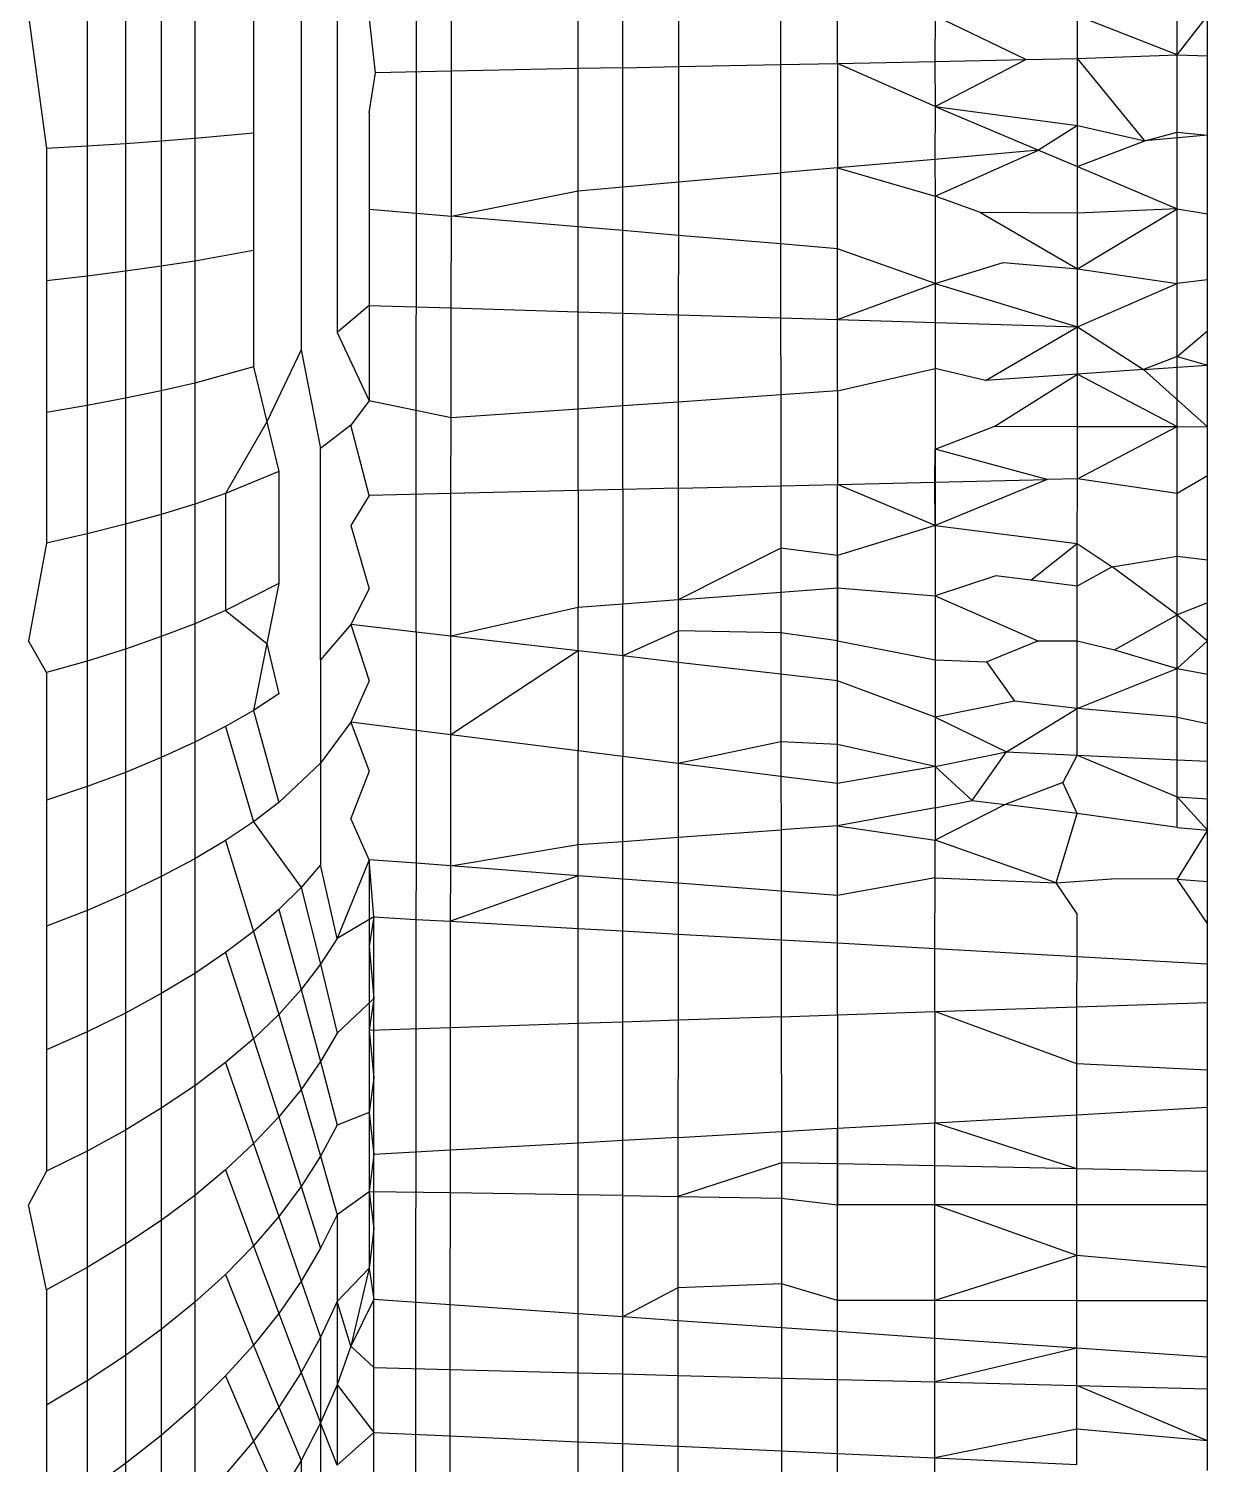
# Model space of a CAD drawing. Header units: inches. Extents: x 17 to 4615, y 5 to 3256.
# Drawn here: x 1649.232 to 1650.252, y 2416.099 to 2417.341 of the extents above; entities that cross this region are included whole.
import ezdxf

# ---------------------------------------------------------------- set-up
doc = ezdxf.new("R2010")
doc.units = ezdxf.units.IN
doc.header["$MEASUREMENT"] = 0

msp = doc.modelspace()

# ---------------------------------------------------------------- linework, layer by layer
for p, q in [((1649.5678, 2416.8191), (1649.5685, 2417.7918)), ((1649.4682, 2417.6414), (1649.4682, 2417.0632)), ((1649.4995, 2417.6263), (1649.4995, 2417.0784)), ((1649.5983, 2417.3044), (1649.5983, 2417.4011)), ((1649.7081, 2417.3066), (1649.7081, 2417.4004)), ((1649.7465, 2417.3074), (1649.7465, 2417.4001)), ((1649.7948, 2417.3998), (1649.7947, 2417.3084)), ((1649.883, 2417.3992), (1649.8831, 2417.3102)), ((1650.2265, 2417.3187), (1650.2265, 2417.386)), ((1649.2324, 2417.3523), (1649.2478, 2417.2376)), ((1649.283, 2417.3523), (1649.283, 2417.2396)), ((1649.3162, 2417.3523), (1649.3162, 2417.2417)), ((1649.3472, 2417.3523), (1649.3472, 2417.2438)), ((1649.3761, 2417.3523), (1649.3761, 2417.2461)), ((1649.4269, 2417.3523), (1649.4269, 2417.2507)), ((1649.5325, 2417.303), (1649.5271, 2417.3523)), ((1649.9324, 2417.3112), (1649.9324, 2417.3523)), ((1650.0168, 2417.3523), (1650.0166, 2417.3129)), ((1650.0955, 2417.3146), (1650.0168, 2417.3523)), ((1650.2265, 2417.3187), (1650.1402, 2417.3523)), ((1650.1402, 2417.3155), (1650.1402, 2417.3523)), ((1650.2265, 2417.3187), (1650.2525, 2417.3523)), ((1650.2525, 2417.3178), (1650.2525, 2417.3523)), ((1649.7465, 2417.3074), (1649.7081, 2417.3066)), ((1649.7465, 2417.3074), (1649.7947, 2417.3084)), ((1649.7465, 2417.2043), (1649.7465, 2417.3074)), ((1649.7947, 2417.3084), (1649.8831, 2417.3102)), ((1649.7947, 2417.3084), (1649.7947, 2417.2086)), ((1649.8831, 2417.3102), (1649.9324, 2417.3112)), ((1649.8831, 2417.3102), (1649.8831, 2417.2164)), ((1649.9324, 2417.3112), (1650.0166, 2417.3129)), ((1650.0168, 2417.2739), (1649.9324, 2417.3112)), ((1649.9324, 2417.3112), (1649.9324, 2417.2207)), ((1650.0166, 2417.3129), (1650.0955, 2417.3146)), ((1650.0166, 2417.3129), (1650.0168, 2417.2739)), ((1650.0168, 2417.2739), (1650.0955, 2417.3146)), ((1650.0955, 2417.3146), (1650.1402, 2417.3155)), ((1650.1402, 2417.3155), (1650.2265, 2417.3187)), ((1650.1983, 2417.2442), (1650.1402, 2417.3155)), ((1650.1402, 2417.2574), (1650.1402, 2417.3155)), ((1650.2265, 2417.2516), (1650.2265, 2417.3187)), ((1650.2265, 2417.3187), (1650.2525, 2417.3178)), ((1650.2525, 2417.249), (1650.2525, 2417.3178)), ((1649.5271, 2417.2685), (1649.5325, 2417.303)), ((1649.5983, 2417.3044), (1649.5325, 2417.303)), ((1649.5982, 2417.179), (1649.5983, 2417.3044)), ((1649.7081, 2417.3066), (1649.5983, 2417.3044)), ((1649.7081, 2417.2009), (1649.7081, 2417.3066)), ((1650.0168, 2417.2739), (1650.0166, 2417.2281)), ((1650.0168, 2417.2739), (1650.1402, 2417.2574)), ((1650.0168, 2417.2739), (1650.1065, 2417.2361)), ((1649.5271, 2417.2685), (1649.5271, 2417.1849)), ((1649.3761, 2417.2461), (1649.3472, 2417.2438)), ((1649.4269, 2417.2507), (1649.3761, 2417.2461)), ((1649.3761, 2417.2461), (1649.3761, 2417.1401)), ((1649.4269, 2417.2507), (1649.4269, 2417.1494)), ((1650.1402, 2417.2574), (1650.1065, 2417.2361)), ((1650.1401, 2417.2219), (1650.1402, 2417.2574)), ((1650.1402, 2417.2574), (1650.1983, 2417.2442)), ((1650.1983, 2417.2442), (1650.2265, 2417.2516)), ((1650.2525, 2417.249), (1650.1983, 2417.2442)), ((1650.2265, 2417.1854), (1650.2265, 2417.2516)), ((1650.2265, 2417.2516), (1650.2525, 2417.249)), ((1650.2525, 2417.1811), (1650.2525, 2417.249)), ((1649.283, 2417.2396), (1649.2478, 2417.2376)), ((1649.2478, 2417.2376), (1649.2478, 2417.1231)), ((1649.3162, 2417.2417), (1649.283, 2417.2396)), ((1649.283, 2417.2396), (1649.283, 2417.1271)), ((1649.3472, 2417.2438), (1649.3162, 2417.2417)), ((1649.3162, 2417.2417), (1649.3162, 2417.1313)), ((1649.3472, 2417.2438), (1649.3472, 2417.1356)), ((1650.1065, 2417.2361), (1650.0166, 2417.2281)), ((1650.0168, 2417.1964), (1650.1065, 2417.2361)), ((1650.1065, 2417.2361), (1650.1401, 2417.2219)), ((1650.1401, 2417.2219), (1650.1983, 2417.2442)), ((1649.9324, 2417.2207), (1649.8831, 2417.2164)), ((1650.0166, 2417.2281), (1649.9324, 2417.2207)), ((1649.9324, 2417.2207), (1650.0168, 2417.1964)), ((1649.9324, 2417.1508), (1649.9324, 2417.2207)), ((1650.0166, 2417.2281), (1650.0168, 2417.1964)), ((1650.1401, 2417.2219), (1650.2265, 2417.1854)), ((1650.1401, 2417.1817), (1650.1401, 2417.2219)), ((1649.7465, 2417.2043), (1649.7947, 2417.2086)), ((1649.7947, 2417.2086), (1649.8831, 2417.2164)), ((1649.7947, 2417.2086), (1649.7947, 2417.1624)), ((1649.8831, 2417.2164), (1649.8832, 2417.155)), ((1649.5982, 2417.179), (1649.7081, 2417.2009)), ((1649.7081, 2417.2009), (1649.7465, 2417.2043)), ((1649.7081, 2417.1697), (1649.7081, 2417.2009)), ((1649.7465, 2417.1665), (1649.7465, 2417.2043)), ((1650.0168, 2417.1964), (1650.0168, 2417.1206)), ((1650.0563, 2417.1821), (1650.0168, 2417.1964)), ((1649.5271, 2417.1849), (1649.5271, 2417.1017)), ((1649.5271, 2417.1849), (1649.5982, 2417.179)), ((1650.1401, 2417.1333), (1650.2265, 2417.1854)), ((1650.2265, 2417.1854), (1650.1401, 2417.1817)), ((1650.2265, 2417.1206), (1650.2265, 2417.1854)), ((1650.2265, 2417.1854), (1650.2525, 2417.1811)), ((1649.5981, 2417.0996), (1649.5982, 2417.179)), ((1649.7081, 2417.1697), (1649.5982, 2417.179)), ((1650.1401, 2417.1817), (1650.0563, 2417.1821)), ((1650.0563, 2417.1821), (1650.1401, 2417.1333)), ((1650.1401, 2417.1333), (1650.1401, 2417.1817)), ((1650.2525, 2417.1239), (1650.2525, 2417.1811)), ((1649.7465, 2417.1665), (1649.7081, 2417.1697)), ((1649.7081, 2417.0963), (1649.7081, 2417.1697)), ((1649.7947, 2417.1624), (1649.7465, 2417.1665)), ((1649.7465, 2417.0951), (1649.7465, 2417.1665)), ((1649.7947, 2417.1624), (1649.7946, 2417.0936)), ((1649.8832, 2417.155), (1649.7947, 2417.1624)), ((1649.4269, 2417.1494), (1649.3761, 2417.1401)), ((1649.4269, 2417.1494), (1649.4269, 2417.0486)), ((1649.9324, 2417.1508), (1649.8832, 2417.155)), ((1649.8832, 2417.155), (1649.8832, 2417.091)), ((1650.0168, 2417.1206), (1649.9324, 2417.1508)), ((1649.9324, 2417.0895), (1649.9324, 2417.1508)), ((1649.3472, 2417.1356), (1649.3162, 2417.1313)), ((1649.3761, 2417.1401), (1649.3472, 2417.1356)), ((1649.3472, 2417.1356), (1649.3472, 2417.028)), ((1649.3761, 2417.1401), (1649.3761, 2417.0346)), ((1650.0168, 2417.1206), (1650.0757, 2417.1388)), ((1650.0757, 2417.1388), (1650.1401, 2417.1333)), ((1650.1401, 2417.1333), (1650.2265, 2417.1206)), ((1650.1401, 2417.0832), (1650.1401, 2417.1333)), ((1649.283, 2417.1271), (1649.2478, 2417.1231)), ((1649.2478, 2417.1231), (1649.2478, 2417.0092)), ((1649.3162, 2417.1313), (1649.283, 2417.1271)), ((1649.283, 2417.1271), (1649.283, 2417.0152)), ((1649.3162, 2417.1313), (1649.3162, 2417.0215)), ((1650.2525, 2417.1239), (1650.2265, 2417.1206)), ((1650.2525, 2417.0798), (1650.2525, 2417.1239)), ((1649.9324, 2417.0895), (1650.0168, 2417.1206)), ((1650.0168, 2417.1206), (1650.0168, 2417.0473)), ((1650.0168, 2417.1206), (1650.1401, 2417.0832)), ((1650.1401, 2417.0832), (1650.2265, 2417.1206)), ((1650.2265, 2417.0575), (1650.2265, 2417.1206)), ((1649.5271, 2417.1017), (1649.4995, 2417.0784)), ((1649.5271, 2417.1017), (1649.5271, 2417.0192)), ((1649.5271, 2417.1017), (1649.5981, 2417.0996)), ((1649.598, 2417.0044), (1649.5981, 2417.0996)), ((1649.5981, 2417.0996), (1649.7081, 2417.0963)), ((1649.7081, 2417.0963), (1649.7465, 2417.0951)), ((1649.7081, 2417.0121), (1649.7081, 2417.0963)), ((1649.7465, 2417.0951), (1649.7946, 2417.0936)), ((1649.7465, 2417.0148), (1649.7465, 2417.0951)), ((1649.7946, 2417.0936), (1649.8832, 2417.091)), ((1649.7946, 2417.0936), (1649.7946, 2417.0181)), ((1649.8832, 2417.091), (1649.9324, 2417.0895)), ((1649.8832, 2417.091), (1649.8833, 2417.0243)), ((1649.9324, 2417.0278), (1649.9324, 2417.0895)), ((1649.9324, 2417.0895), (1650.1401, 2417.0832)), ((1649.4995, 2417.0784), (1649.5271, 2417.0192)), ((1650.0606, 2417.0367), (1650.1401, 2417.0832)), ((1650.14, 2417.0423), (1650.1401, 2417.0832)), ((1650.1401, 2417.0832), (1650.1971, 2417.0463)), ((1650.2265, 2417.0575), (1650.2525, 2417.0798)), ((1650.2525, 2417.0502), (1650.2525, 2417.0798)), ((1649.4682, 2417.0632), (1649.4384, 2417.001)), ((1649.4682, 2417.0632), (1649.4851, 2416.9779)), ((1649.4269, 2417.0486), (1649.3761, 2417.0346)), ((1649.4269, 2417.0486), (1649.4384, 2417.001)), ((1649.9324, 2417.0278), (1650.0168, 2417.0473)), ((1650.0168, 2417.0473), (1650.0168, 2416.9773)), ((1650.0606, 2417.0367), (1650.0168, 2417.0473)), ((1650.2265, 2417.0575), (1650.1971, 2417.0463)), ((1650.1971, 2417.0463), (1650.2525, 2417.0502)), ((1650.2265, 2416.9969), (1650.2265, 2417.0575)), ((1650.2265, 2417.0575), (1650.2525, 2417.0502)), ((1650.2525, 2416.9968), (1650.2525, 2417.0502)), ((1649.3761, 2417.0346), (1649.3472, 2417.028)), ((1649.3761, 2417.0346), (1649.3761, 2416.9299)), ((1650.14, 2417.0423), (1650.0606, 2417.0367)), ((1650.0687, 2416.9972), (1650.14, 2417.0423)), ((1650.1971, 2417.0463), (1650.14, 2417.0423)), ((1650.14, 2417.0423), (1650.2265, 2416.9969)), ((1650.14, 2416.997), (1650.14, 2417.0423)), ((1650.2525, 2416.9968), (1650.1971, 2417.0463)), ((1649.3472, 2417.028), (1649.3162, 2417.0215)), ((1649.3472, 2417.028), (1649.3472, 2416.921)), ((1649.8833, 2417.0243), (1649.7946, 2417.0181)), ((1649.9324, 2417.0278), (1649.8833, 2417.0243)), ((1649.8833, 2417.0243), (1649.8833, 2416.9457)), ((1649.9324, 2417.0278), (1649.9324, 2416.9468)), ((1649.283, 2417.0152), (1649.2478, 2417.0092)), ((1649.2478, 2417.0092), (1649.2478, 2416.8962)), ((1649.3162, 2417.0215), (1649.283, 2417.0152)), ((1649.283, 2417.0152), (1649.283, 2416.9041)), ((1649.3162, 2417.0215), (1649.3162, 2416.9124)), ((1649.5271, 2417.0192), (1649.5113, 2416.9983)), ((1649.598, 2417.0044), (1649.5271, 2417.0192)), ((1649.7081, 2417.0121), (1649.598, 2417.0044)), ((1649.7465, 2417.0148), (1649.7081, 2417.0121)), ((1649.7081, 2416.9416), (1649.7081, 2417.0121)), ((1649.7946, 2417.0181), (1649.7465, 2417.0148)), ((1649.7465, 2416.9425), (1649.7465, 2417.0148)), ((1649.7946, 2417.0181), (1649.7946, 2416.9436)), ((1649.4384, 2417.001), (1649.4027, 2416.9391)), ((1649.4384, 2417.001), (1649.4488, 2416.9581)), ((1649.5113, 2416.9983), (1649.4851, 2416.9779)), ((1649.5271, 2416.9374), (1649.5113, 2416.9983)), ((1649.5979, 2416.939), (1649.598, 2417.0044)), ((1650.0168, 2416.9773), (1650.0687, 2416.9972)), ((1650.0687, 2416.9972), (1650.14, 2416.997)), ((1650.14, 2416.997), (1650.2265, 2416.9969)), ((1650.14, 2416.9517), (1650.14, 2416.997)), ((1650.14, 2416.9517), (1650.2265, 2416.9969)), ((1650.2265, 2416.9391), (1650.2265, 2416.9969)), ((1650.2265, 2416.9969), (1650.2525, 2416.9968)), ((1650.2525, 2416.9543), (1650.2525, 2416.9968)), ((1649.4851, 2416.7952), (1649.4851, 2416.9779)), ((1650.0166, 2416.9488), (1650.0168, 2416.9773)), ((1650.0168, 2416.9773), (1650.0168, 2416.9115)), ((1650.114, 2416.9511), (1650.0168, 2416.9773)), ((1649.4488, 2416.9581), (1649.4027, 2416.9391)), ((1649.4488, 2416.9581), (1649.4488, 2416.8613)), ((1649.9324, 2416.9468), (1650.0166, 2416.9488)), ((1650.0166, 2416.9488), (1650.114, 2416.9511)), ((1650.0168, 2416.9115), (1650.0166, 2416.9488)), ((1650.114, 2416.9511), (1650.0168, 2416.9115)), ((1650.14, 2416.9517), (1650.114, 2416.9511)), ((1650.1399, 2416.8958), (1650.14, 2416.9517)), ((1650.2265, 2416.9391), (1650.14, 2416.9517)), ((1650.2525, 2416.9543), (1650.2265, 2416.9391)), ((1650.2525, 2416.8817), (1650.2525, 2416.9543)), ((1649.4027, 2416.9391), (1649.3761, 2416.9299)), ((1649.4027, 2416.9391), (1649.4027, 2416.8377)), ((1649.5271, 2416.9374), (1649.5113, 2416.9114)), ((1649.5979, 2416.939), (1649.5271, 2416.9374)), ((1649.5978, 2416.8156), (1649.5979, 2416.939)), ((1649.7081, 2416.9416), (1649.5979, 2416.939)), ((1649.7465, 2416.9425), (1649.7081, 2416.9416)), ((1649.7081, 2416.9416), (1649.7081, 2416.8405)), ((1649.7946, 2416.9436), (1649.7465, 2416.9425)), ((1649.7465, 2416.9425), (1649.7465, 2416.8434)), ((1649.7946, 2416.9436), (1649.7945, 2416.8471)), ((1649.7946, 2416.9436), (1649.8833, 2416.9457)), ((1649.8833, 2416.9457), (1649.9324, 2416.9468)), ((1649.8833, 2416.9457), (1649.8834, 2416.8917)), ((1650.0168, 2416.9115), (1649.9324, 2416.9468)), ((1649.9324, 2416.8854), (1649.9324, 2416.9468)), ((1650.2265, 2416.8847), (1650.2265, 2416.9391)), ((1649.3761, 2416.9299), (1649.3472, 2416.921)), ((1649.3761, 2416.9299), (1649.3761, 2416.8263)), ((1649.3162, 2416.9124), (1649.283, 2416.9041)), ((1649.3472, 2416.921), (1649.3162, 2416.9124)), ((1649.3162, 2416.9124), (1649.3162, 2416.8045)), ((1649.3472, 2416.921), (1649.3472, 2416.8152)), ((1649.5113, 2416.9114), (1649.5271, 2416.8566)), ((1650.0168, 2416.9115), (1649.9324, 2416.8854)), ((1650.0168, 2416.9115), (1650.0168, 2416.8505)), ((1650.0168, 2416.9115), (1650.1399, 2416.8958)), ((1649.283, 2416.9041), (1649.2478, 2416.8962)), ((1649.283, 2416.9041), (1649.283, 2416.7941)), ((1649.2478, 2416.8962), (1649.2324, 2416.8115)), ((1649.8834, 2416.8917), (1649.7945, 2416.8471)), ((1649.9324, 2416.8854), (1649.8834, 2416.8917)), ((1649.8834, 2416.8917), (1649.8834, 2416.8538)), ((1649.9324, 2416.8115), (1649.9324, 2416.8854)), ((1649.9324, 2416.8854), (1649.9324, 2416.8575)), ((1650.0998, 2416.864), (1650.1399, 2416.8958)), ((1650.1399, 2416.8958), (1650.1702, 2416.8755)), ((1650.1399, 2416.8589), (1650.1399, 2416.8958)), ((1650.1702, 2416.8755), (1650.1399, 2416.8589)), ((1650.1702, 2416.8755), (1650.2265, 2416.8847)), ((1650.2265, 2416.834), (1650.1702, 2416.8755)), ((1650.2265, 2416.834), (1650.2265, 2416.8847)), ((1650.2265, 2416.8847), (1650.2525, 2416.8817)), ((1650.2525, 2416.8444), (1650.2525, 2416.8817)), ((1649.4488, 2416.8613), (1649.4027, 2416.8377)), ((1649.4488, 2416.8613), (1649.4384, 2416.8093)), ((1650.0695, 2416.8679), (1650.0168, 2416.8505)), ((1650.0998, 2416.864), (1650.0695, 2416.8679)), ((1650.1399, 2416.8589), (1650.0998, 2416.864)), ((1649.5271, 2416.8566), (1649.5113, 2416.8256)), ((1649.7945, 2416.8471), (1649.8834, 2416.8538)), ((1649.8834, 2416.8538), (1649.9324, 2416.8575)), ((1649.8834, 2416.8538), (1649.8834, 2416.8185)), ((1649.9324, 2416.8575), (1650.0168, 2416.8505)), ((1649.9324, 2416.8575), (1649.9324, 2416.8115)), ((1650.0168, 2416.8505), (1650.0168, 2416.795)), ((1650.0168, 2416.8505), (1650.1058, 2416.8115)), ((1650.1399, 2416.8115), (1650.1399, 2416.8589)), ((1649.4027, 2416.8377), (1649.3761, 2416.8263)), ((1649.4027, 2416.8377), (1649.4384, 2416.8093)), ((1649.7081, 2416.8405), (1649.5978, 2416.8156)), ((1649.7465, 2416.8434), (1649.7081, 2416.8405)), ((1649.7081, 2416.8029), (1649.7081, 2416.8405)), ((1649.7945, 2416.8471), (1649.7465, 2416.8434)), ((1649.7465, 2416.7985), (1649.7465, 2416.8434)), ((1649.7945, 2416.8471), (1649.7945, 2416.8202)), ((1650.2525, 2416.8444), (1650.2265, 2416.834)), ((1650.2525, 2416.8115), (1650.2525, 2416.8444)), ((1649.3761, 2416.8263), (1649.3472, 2416.8152)), ((1649.3761, 2416.8263), (1649.3761, 2416.7238)), ((1649.5113, 2416.8256), (1649.4851, 2416.7952)), ((1649.5113, 2416.8256), (1649.5271, 2416.777)), ((1649.5678, 2416.8191), (1649.5113, 2416.8256)), ((1650.172, 2416.8039), (1650.2265, 2416.834)), ((1650.2265, 2416.7875), (1650.2265, 2416.834)), ((1650.2265, 2416.834), (1650.2525, 2416.8115)), ((1649.2478, 2416.7842), (1649.2324, 2416.8115)), ((1649.3472, 2416.8152), (1649.3162, 2416.8045)), ((1649.3472, 2416.8152), (1649.3472, 2416.7106)), ((1649.5678, 2416.8191), (1649.5677, 2416.734)), ((1649.5978, 2416.8156), (1649.5678, 2416.8191)), ((1649.7081, 2416.8029), (1649.5978, 2416.8156)), ((1649.5978, 2416.7302), (1649.5978, 2416.8156)), ((1649.7945, 2416.8202), (1649.7465, 2416.7985)), ((1649.8834, 2416.8185), (1649.7945, 2416.8202)), ((1649.7945, 2416.8202), (1649.7945, 2416.7929)), ((1649.9324, 2416.8115), (1649.8834, 2416.8185)), ((1649.8834, 2416.8185), (1649.8835, 2416.7826)), ((1649.9324, 2416.777), (1649.9324, 2416.8115)), ((1649.9324, 2416.8115), (1650.0168, 2416.795)), ((1650.0615, 2416.7934), (1650.1058, 2416.8115)), ((1650.1058, 2416.8115), (1650.1399, 2416.8115)), ((1650.1398, 2416.753), (1650.1399, 2416.8115)), ((1650.1399, 2416.8115), (1650.172, 2416.8039)), ((1650.2525, 2416.8115), (1650.2265, 2416.7875)), ((1650.2525, 2416.74), (1650.2525, 2416.8115)), ((1649.3162, 2416.8045), (1649.283, 2416.7941)), ((1649.3162, 2416.8045), (1649.3162, 2416.6978)), ((1649.4384, 2416.8093), (1649.4269, 2416.7514)), ((1649.4384, 2416.8093), (1649.4488, 2416.7658)), ((1649.7081, 2416.8029), (1649.5978, 2416.7302)), ((1649.7465, 2416.7985), (1649.7081, 2416.8029)), ((1649.7081, 2416.8029), (1649.7081, 2416.7163)), ((1649.7945, 2416.7929), (1649.7465, 2416.7985)), ((1649.7465, 2416.7985), (1649.7465, 2416.7115)), ((1650.172, 2416.8039), (1650.2265, 2416.7875)), ((1649.283, 2416.7941), (1649.2478, 2416.7842)), ((1649.283, 2416.7941), (1649.283, 2416.6855)), ((1649.4851, 2416.7952), (1649.4851, 2416.7058)), ((1649.8835, 2416.7826), (1649.7945, 2416.7929)), ((1649.7945, 2416.7929), (1649.7945, 2416.7055)), ((1650.0168, 2416.795), (1650.0168, 2416.7456)), ((1650.0168, 2416.795), (1650.0615, 2416.7934)), ((1650.0615, 2416.7934), (1650.0856, 2416.7593)), ((1650.1398, 2416.753), (1650.2265, 2416.7875)), ((1650.2265, 2416.7456), (1650.2265, 2416.7875)), ((1650.2265, 2416.7875), (1650.2525, 2416.7826)), ((1649.2478, 2416.7842), (1649.2478, 2416.6736)), ((1649.5271, 2416.777), (1649.5113, 2416.7411)), ((1649.9324, 2416.777), (1649.8835, 2416.7826)), ((1649.8835, 2416.7826), (1649.8835, 2416.7242)), ((1649.9324, 2416.722), (1649.9324, 2416.777)), ((1650.0168, 2416.7456), (1649.9324, 2416.777)), ((1649.4488, 2416.7658), (1649.4269, 2416.7514)), ((1649.4269, 2416.7514), (1649.4027, 2416.7375)), ((1649.4269, 2416.7514), (1649.4488, 2416.6716)), ((1650.0856, 2416.7593), (1650.0168, 2416.7456)), ((1650.0786, 2416.7154), (1650.1398, 2416.753)), ((1650.1398, 2416.753), (1650.0856, 2416.7593)), ((1650.2265, 2416.7456), (1650.1398, 2416.753)), ((1650.1398, 2416.7126), (1650.1398, 2416.753)), ((1649.4027, 2416.7375), (1649.3761, 2416.7238)), ((1649.4027, 2416.7375), (1649.4269, 2416.655)), ((1649.5113, 2416.7411), (1649.4851, 2416.7058)), ((1649.5113, 2416.7411), (1649.5271, 2416.6988)), ((1649.5677, 2416.734), (1649.5113, 2416.7411)), ((1650.0168, 2416.7456), (1650.0168, 2416.7028)), ((1650.0168, 2416.7456), (1650.0786, 2416.7154)), ((1650.2265, 2416.7085), (1650.2265, 2416.7456)), ((1650.2265, 2416.7456), (1650.2525, 2416.74)), ((1650.2525, 2416.7075), (1650.2525, 2416.74)), ((1649.3761, 2416.7238), (1649.3472, 2416.7106)), ((1649.3761, 2416.7238), (1649.3761, 2416.6229)), ((1649.5978, 2416.7302), (1649.5677, 2416.734)), ((1649.5677, 2416.734), (1649.5677, 2416.6191)), ((1649.5977, 2416.6168), (1649.5978, 2416.7302)), ((1649.7081, 2416.7163), (1649.5978, 2416.7302)), ((1649.8835, 2416.7242), (1649.7945, 2416.7055)), ((1649.9324, 2416.722), (1649.8835, 2416.7242)), ((1649.8835, 2416.7242), (1649.8835, 2416.6943)), ((1649.7465, 2416.7115), (1649.7081, 2416.7163)), ((1649.7081, 2416.6353), (1649.7081, 2416.7163)), ((1649.7945, 2416.7055), (1649.7465, 2416.7115)), ((1649.7465, 2416.6381), (1649.7465, 2416.7115)), ((1649.9324, 2416.6881), (1649.9324, 2416.722)), ((1650.0168, 2416.7028), (1649.9324, 2416.722)), ((1650.0168, 2416.7028), (1650.0786, 2416.7154)), ((1650.0489, 2416.6735), (1650.0786, 2416.7154)), ((1650.0786, 2416.7154), (1650.1398, 2416.7126)), ((1650.1398, 2416.7126), (1650.1275, 2416.689)), ((1650.1398, 2416.7126), (1650.2265, 2416.7085)), ((1650.1398, 2416.7126), (1650.2265, 2416.6766)), ((1649.3472, 2416.7106), (1649.3162, 2416.6978)), ((1649.3472, 2416.7106), (1649.3472, 2416.6076)), ((1649.4851, 2416.7058), (1649.4488, 2416.6716)), ((1649.4851, 2416.7058), (1649.4851, 2416.6179)), ((1649.5271, 2416.6988), (1649.5113, 2416.658)), ((1649.8835, 2416.6943), (1649.7945, 2416.7055)), ((1649.7945, 2416.7055), (1649.7945, 2416.6416)), ((1650.0168, 2416.7028), (1649.9324, 2416.6881)), ((1650.0168, 2416.7028), (1650.0168, 2416.6672)), ((1650.0489, 2416.6735), (1650.0168, 2416.7028)), ((1650.2265, 2416.6766), (1650.2265, 2416.7085)), ((1650.2265, 2416.7085), (1650.2525, 2416.7075)), ((1650.2525, 2416.6748), (1650.2525, 2416.7075)), ((1649.3162, 2416.6978), (1649.283, 2416.6855)), ((1649.3162, 2416.6978), (1649.3162, 2416.5927)), ((1649.9324, 2416.6881), (1649.8835, 2416.6943)), ((1649.8835, 2416.6943), (1649.8836, 2416.6481)), ((1649.9324, 2416.6516), (1649.9324, 2416.6881)), ((1650.1275, 2416.689), (1650.0775, 2416.6699)), ((1650.1398, 2416.6621), (1650.1275, 2416.689)), ((1649.283, 2416.6855), (1649.2478, 2416.6736)), ((1649.283, 2416.6855), (1649.283, 2416.5784)), ((1650.2265, 2416.6501), (1650.2265, 2416.6766)), ((1650.2265, 2416.6766), (1650.2525, 2416.6748)), ((1650.2525, 2416.6479), (1650.2265, 2416.6766)), ((1650.2525, 2416.6479), (1650.2525, 2416.6748)), ((1649.2478, 2416.6736), (1649.2478, 2416.5646)), ((1649.4488, 2416.6716), (1649.4269, 2416.655)), ((1650.0168, 2416.6672), (1649.9324, 2416.6516)), ((1650.0168, 2416.6672), (1650.0489, 2416.6735)), ((1650.0775, 2416.6699), (1650.0168, 2416.639)), ((1650.0168, 2416.6672), (1650.0168, 2416.639)), ((1650.0489, 2416.6735), (1650.0775, 2416.6699)), ((1650.1398, 2416.6621), (1650.0775, 2416.6699)), ((1650.1217, 2416.6023), (1650.1398, 2416.6621)), ((1650.2265, 2416.6501), (1650.1398, 2416.6621)), ((1649.4269, 2416.655), (1649.4027, 2416.6387)), ((1649.4269, 2416.655), (1649.4682, 2416.5983)), ((1649.5271, 2416.6222), (1649.5113, 2416.658)), ((1649.9324, 2416.6516), (1649.8836, 2416.6481)), ((1649.9324, 2416.5913), (1649.9324, 2416.6516)), ((1649.9324, 2416.6516), (1650.0168, 2416.639)), ((1650.2265, 2416.6501), (1650.2525, 2416.6479)), ((1649.4027, 2416.6387), (1649.3761, 2416.6229)), ((1649.4027, 2416.6387), (1649.4269, 2416.5602)), ((1649.7081, 2416.6353), (1649.7465, 2416.6381)), ((1649.7465, 2416.6381), (1649.7945, 2416.6416)), ((1649.7465, 2416.6055), (1649.7465, 2416.6381)), ((1649.7945, 2416.6416), (1649.7944, 2416.6018)), ((1649.7945, 2416.6416), (1649.8836, 2416.6481)), ((1649.8836, 2416.6481), (1649.8836, 2416.595)), ((1650.1217, 2416.6023), (1650.0168, 2416.639)), ((1650.0168, 2416.6064), (1650.0168, 2416.639)), ((1650.2525, 2416.6479), (1650.2265, 2416.6053)), ((1650.2525, 2416.6035), (1650.2525, 2416.6479)), ((1649.5977, 2416.6168), (1649.7081, 2416.6353)), ((1649.7081, 2416.6084), (1649.7081, 2416.6353)), ((1649.3761, 2416.6229), (1649.3472, 2416.6076)), ((1649.3761, 2416.6229), (1649.3761, 2416.5238)), ((1649.4851, 2416.6179), (1649.4682, 2416.5983)), ((1649.4995, 2416.554), (1649.4851, 2416.6179)), ((1649.5271, 2416.6222), (1649.4995, 2416.554)), ((1649.5271, 2416.6222), (1649.5271, 2416.5473)), ((1649.5311, 2416.5727), (1649.5271, 2416.6222)), ((1649.5677, 2416.6191), (1649.5271, 2416.6222)), ((1649.5677, 2416.6191), (1649.5676, 2416.5706)), ((1649.5977, 2416.6168), (1649.5677, 2416.6191)), ((1649.5976, 2416.5689), (1649.5977, 2416.6168)), ((1649.7081, 2416.6084), (1649.5977, 2416.6168)), ((1649.3472, 2416.6076), (1649.3162, 2416.5927)), ((1649.3472, 2416.6076), (1649.3472, 2416.5064)), ((1649.7081, 2416.6084), (1649.5976, 2416.5689)), ((1649.7465, 2416.6055), (1649.7081, 2416.6084)), ((1649.7081, 2416.5627), (1649.7081, 2416.6084)), ((1649.7944, 2416.6018), (1649.7465, 2416.6055)), ((1649.7465, 2416.5606), (1649.7465, 2416.6055)), ((1649.8836, 2416.595), (1649.7944, 2416.6018)), ((1649.7944, 2416.6018), (1649.7944, 2416.5579)), ((1650.0168, 2416.6064), (1649.9324, 2416.5913)), ((1650.0166, 2416.5454), (1650.0168, 2416.6064)), ((1650.0168, 2416.6064), (1650.1217, 2416.6023)), ((1650.1217, 2416.6023), (1650.1699, 2416.6056)), ((1650.1397, 2416.5755), (1650.1217, 2416.6023)), ((1650.2265, 2416.6053), (1650.1699, 2416.6056)), ((1650.2265, 2416.6053), (1650.2525, 2416.6035)), ((1650.2525, 2416.5669), (1650.2265, 2416.6053)), ((1650.2525, 2416.5322), (1650.2525, 2416.6035)), ((1649.3162, 2416.5927), (1649.283, 2416.5784)), ((1649.3162, 2416.5927), (1649.3162, 2416.4895)), ((1649.4682, 2416.5983), (1649.4488, 2416.5791)), ((1649.4682, 2416.5983), (1649.4851, 2416.5318)), ((1649.9324, 2416.5913), (1649.8836, 2416.595)), ((1649.8836, 2416.595), (1649.8836, 2416.5529)), ((1649.9324, 2416.5502), (1649.9324, 2416.5913)), ((1649.283, 2416.5784), (1649.2478, 2416.5646)), ((1649.283, 2416.5784), (1649.283, 2416.4732)), ((1649.4488, 2416.5791), (1649.4269, 2416.5602)), ((1649.4488, 2416.5791), (1649.4682, 2416.5099)), ((1650.1397, 2416.5385), (1650.1397, 2416.5755)), ((1649.2478, 2416.5646), (1649.2478, 2416.4576)), ((1649.5311, 2416.5727), (1649.4995, 2416.554)), ((1649.5311, 2416.5727), (1649.5271, 2416.5473)), ((1649.5311, 2416.502), (1649.5311, 2416.5727)), ((1649.5311, 2416.5727), (1649.5676, 2416.5706)), ((1649.5676, 2416.5706), (1649.5672, 2415.9338)), ((1649.5676, 2416.5706), (1649.5976, 2416.5689)), ((1649.5975, 2416.4767), (1649.5976, 2416.5689)), ((1649.5976, 2416.5689), (1649.7081, 2416.5627)), ((1649.7081, 2416.5627), (1649.7465, 2416.5606)), ((1649.7081, 2416.4804), (1649.7081, 2416.5627)), ((1649.4269, 2416.5602), (1649.4027, 2416.5418)), ((1649.4269, 2416.5602), (1649.4488, 2416.4884)), ((1649.4995, 2416.554), (1649.4851, 2416.5318)), ((1649.7465, 2416.5606), (1649.7944, 2416.5579)), ((1649.7465, 2416.4817), (1649.7465, 2416.5606)), ((1649.7944, 2416.5579), (1649.8836, 2416.5529)), ((1649.7944, 2416.5579), (1649.7944, 2416.4833)), ((1649.8836, 2416.5529), (1649.9324, 2416.5502)), ((1649.8836, 2416.5529), (1649.8837, 2416.4863)), ((1649.9324, 2416.488), (1649.9324, 2416.5502)), ((1649.9324, 2416.5502), (1650.0166, 2416.5454)), ((1649.4027, 2416.5418), (1649.3761, 2416.5238)), ((1649.4027, 2416.5418), (1649.4269, 2416.4673)), ((1649.5271, 2416.5473), (1649.5271, 2416.4744)), ((1649.5271, 2416.5473), (1649.5311, 2416.502)), ((1650.0166, 2416.5454), (1650.1397, 2416.5385)), ((1650.0166, 2416.4908), (1650.0166, 2416.5454)), ((1650.1396, 2416.4949), (1650.1397, 2416.5385)), ((1650.1397, 2416.5385), (1650.2525, 2416.5322)), ((1649.4851, 2416.5318), (1649.4682, 2416.5099)), ((1649.4851, 2416.5318), (1649.4995, 2416.4722)), ((1650.2525, 2416.4987), (1650.2525, 2416.5322)), ((1649.3761, 2416.5238), (1649.3472, 2416.5064)), ((1649.3761, 2416.5238), (1649.3761, 2416.4266)), ((1649.3472, 2416.5064), (1649.3162, 2416.4895)), ((1649.3472, 2416.5064), (1649.3472, 2416.4072)), ((1649.4682, 2416.5099), (1649.4488, 2416.4884)), ((1649.4682, 2416.5099), (1649.4851, 2416.4477)), ((1649.5311, 2416.502), (1649.4995, 2416.4722)), ((1649.5311, 2416.502), (1649.5271, 2416.4744)), ((1649.5311, 2416.4334), (1649.5311, 2416.502)), ((1649.3162, 2416.4895), (1649.283, 2416.4732)), ((1649.3162, 2416.4895), (1649.3162, 2416.3883)), ((1649.4488, 2416.4884), (1649.4269, 2416.4673)), ((1649.4488, 2416.4884), (1649.4682, 2416.4235)), ((1649.8837, 2416.4863), (1649.9324, 2416.488)), ((1649.9324, 2416.488), (1650.0166, 2416.4908)), ((1649.9324, 2416.488), (1649.9324, 2416.3899)), ((1650.0166, 2416.4908), (1650.1396, 2416.4949)), ((1650.1396, 2416.4455), (1650.0166, 2416.4908)), ((1650.0166, 2416.4908), (1650.0166, 2416.3946)), ((1650.1396, 2416.4949), (1650.2525, 2416.4987)), ((1650.1396, 2416.4455), (1650.1396, 2416.4949)), ((1650.2525, 2416.4402), (1650.2525, 2416.4987)), ((1649.5975, 2416.4767), (1649.5271, 2416.4744)), ((1649.7081, 2416.4804), (1649.5975, 2416.4767)), ((1649.5975, 2416.3708), (1649.5975, 2416.4767)), ((1649.7465, 2416.4817), (1649.7081, 2416.4804)), ((1649.7081, 2416.3771), (1649.7081, 2416.4804)), ((1649.7944, 2416.4833), (1649.7465, 2416.4817)), ((1649.7465, 2416.3793), (1649.7465, 2416.4817)), ((1649.7944, 2416.4833), (1649.7943, 2416.382)), ((1649.8837, 2416.4863), (1649.7944, 2416.4833)), ((1649.8837, 2416.4863), (1649.8838, 2416.3871)), ((1649.283, 2416.4732), (1649.2478, 2416.4576)), ((1649.283, 2416.4732), (1649.283, 2416.3701)), ((1649.4269, 2416.4673), (1649.4027, 2416.4467)), ((1649.4269, 2416.4673), (1649.4488, 2416.3998)), ((1649.4995, 2416.4722), (1649.4851, 2416.4477)), ((1649.5271, 2416.4744), (1649.5271, 2416.4035)), ((1649.5271, 2416.4744), (1649.5311, 2416.4334)), ((1649.2478, 2416.4576), (1649.2478, 2416.3527)), ((1649.4027, 2416.4467), (1649.3761, 2416.4266)), ((1649.4027, 2416.4467), (1649.4269, 2416.3766)), ((1649.4851, 2416.4477), (1649.4682, 2416.4235)), ((1649.4851, 2416.4477), (1649.4995, 2416.3925)), ((1650.2525, 2416.4402), (1650.1396, 2416.4455)), ((1650.1396, 2416.4016), (1650.1396, 2416.4455)), ((1650.2525, 2416.408), (1650.2525, 2416.4402)), ((1649.3761, 2416.4266), (1649.3472, 2416.4072)), ((1649.3761, 2416.4266), (1649.3761, 2416.3317)), ((1649.5311, 2416.4334), (1649.5271, 2416.4035)), ((1649.5311, 2416.3671), (1649.5311, 2416.4334)), ((1649.4682, 2416.4235), (1649.4488, 2416.3998)), ((1649.4682, 2416.4235), (1649.4851, 2416.3657)), ((1649.3472, 2416.4072), (1649.3162, 2416.3883)), ((1649.3472, 2416.4072), (1649.3472, 2416.3102)), ((1649.5271, 2416.4035), (1649.4995, 2416.3925)), ((1649.5271, 2416.4035), (1649.5271, 2416.335)), ((1649.5271, 2416.4035), (1649.5311, 2416.3671)), ((1650.0166, 2416.3946), (1650.1396, 2416.4016)), ((1650.1396, 2416.4016), (1650.2525, 2416.408)), ((1650.1396, 2416.3548), (1650.1396, 2416.4016)), ((1650.2525, 2416.3525), (1650.2525, 2416.408)), ((1649.3162, 2416.3883), (1649.283, 2416.3701)), ((1649.3162, 2416.3883), (1649.3162, 2416.2895)), ((1649.4488, 2416.3998), (1649.4269, 2416.3766)), ((1649.4488, 2416.3998), (1649.4682, 2416.3394)), ((1649.4995, 2416.3925), (1649.4851, 2416.3657)), ((1649.8838, 2416.3871), (1649.9324, 2416.3899)), ((1649.9324, 2416.3899), (1650.0166, 2416.3946)), ((1649.9324, 2416.3237), (1649.9324, 2416.3899)), ((1649.9324, 2416.3899), (1649.9324, 2416.359)), ((1650.1396, 2416.3548), (1650.0166, 2416.3946)), ((1650.0166, 2416.3573), (1650.0166, 2416.3946)), ((1649.4269, 2416.3766), (1649.4027, 2416.3538)), ((1649.4269, 2416.3766), (1649.4488, 2416.3135)), ((1649.7081, 2416.3771), (1649.5975, 2416.3708)), ((1649.7465, 2416.3793), (1649.7081, 2416.3771)), ((1649.7081, 2416.3322), (1649.7081, 2416.3771)), ((1649.7943, 2416.382), (1649.7465, 2416.3793)), ((1649.7465, 2416.3316), (1649.7465, 2416.3793)), ((1649.7943, 2416.382), (1649.8838, 2416.3871)), ((1649.7943, 2416.382), (1649.7943, 2416.3308)), ((1649.8838, 2416.3871), (1649.8838, 2416.36)), ((1649.283, 2416.3701), (1649.2478, 2416.3527)), ((1649.283, 2416.3701), (1649.283, 2416.2694)), ((1649.4851, 2416.3657), (1649.4682, 2416.3394)), ((1649.4851, 2416.3657), (1649.4995, 2416.315)), ((1649.5311, 2416.3671), (1649.5271, 2416.335)), ((1649.5975, 2416.3708), (1649.5311, 2416.3671)), ((1649.5311, 2416.3031), (1649.5311, 2416.3671)), ((1649.5974, 2416.3339), (1649.5975, 2416.3708)), ((1649.2478, 2416.3527), (1649.2324, 2416.3237)), ((1649.4027, 2416.3538), (1649.3761, 2416.3317)), ((1649.4027, 2416.3538), (1649.4269, 2416.2882)), ((1649.8838, 2416.36), (1649.7943, 2416.3308)), ((1649.9324, 2416.359), (1649.8838, 2416.36)), ((1649.8838, 2416.36), (1649.8838, 2416.3294)), ((1650.0166, 2416.3573), (1649.9324, 2416.359)), ((1649.9324, 2416.359), (1649.9324, 2416.3237)), ((1650.1396, 2416.3548), (1650.0166, 2416.3573)), ((1650.0166, 2416.3237), (1650.0166, 2416.3573)), ((1650.1395, 2416.3237), (1650.1396, 2416.3548)), ((1650.2525, 2416.3525), (1650.1396, 2416.3548)), ((1650.2525, 2416.3237), (1650.2525, 2416.3525)), ((1649.4682, 2416.3394), (1649.4488, 2416.3135)), ((1649.4682, 2416.3394), (1649.4851, 2416.2862)), ((1649.3761, 2416.3317), (1649.3472, 2416.3102)), ((1649.3761, 2416.3317), (1649.3761, 2416.2393)), ((1649.5271, 2416.335), (1649.4995, 2416.315)), ((1649.5271, 2416.335), (1649.5271, 2416.2689)), ((1649.5271, 2416.335), (1649.5311, 2416.3031)), ((1649.5974, 2416.3339), (1649.5271, 2416.335)), ((1649.5973, 2416.237), (1649.5974, 2416.3339)), ((1649.7081, 2416.3322), (1649.5974, 2416.3339)), ((1649.7465, 2416.3316), (1649.7081, 2416.3322)), ((1649.7081, 2416.2294), (1649.7081, 2416.3322)), ((1649.7465, 2416.3316), (1649.7943, 2416.3308)), ((1649.7465, 2416.2267), (1649.7465, 2416.3316)), ((1649.7943, 2416.3308), (1649.8838, 2416.3294)), ((1649.7943, 2416.3308), (1649.7943, 2416.2518)), ((1649.8838, 2416.3294), (1649.9324, 2416.3237)), ((1649.8838, 2416.3294), (1649.8839, 2416.2553)), ((1649.2478, 2416.2502), (1649.2324, 2416.3237)), ((1649.4995, 2416.315), (1649.4851, 2416.2862)), ((1649.4995, 2416.315), (1649.4995, 2416.2401)), ((1650.0166, 2416.3237), (1649.9324, 2416.3237)), ((1649.9324, 2416.241), (1649.9324, 2416.3237)), ((1650.1395, 2416.3237), (1650.0166, 2416.3237)), ((1650.1395, 2416.2798), (1650.0166, 2416.3237)), ((1650.0166, 2416.2408), (1650.0166, 2416.3237)), ((1650.2525, 2416.3237), (1650.1395, 2416.3237)), ((1650.1395, 2416.2798), (1650.1395, 2416.3237)), ((1650.2525, 2416.2696), (1650.2525, 2416.3237)), ((1649.3472, 2416.3102), (1649.3162, 2416.2895)), ((1649.3472, 2416.3102), (1649.3472, 2416.2158)), ((1649.4488, 2416.3135), (1649.4269, 2416.2882)), ((1649.4488, 2416.3135), (1649.4682, 2416.2577)), ((1649.5311, 2416.3031), (1649.5271, 2416.2689)), ((1649.5311, 2416.2416), (1649.5311, 2416.3031)), ((1649.3162, 2416.2895), (1649.283, 2416.2694)), ((1649.3162, 2416.2895), (1649.3162, 2416.1932)), ((1649.4269, 2416.2882), (1649.4027, 2416.2634)), ((1649.4269, 2416.2882), (1649.4488, 2416.2297)), ((1649.4851, 2416.2862), (1649.4682, 2416.2577)), ((1650.1395, 2416.2798), (1650.0166, 2416.2408)), ((1650.2525, 2416.2696), (1650.1395, 2416.2798)), ((1650.1395, 2416.2407), (1650.1395, 2416.2798)), ((1649.283, 2416.2694), (1649.2478, 2416.2502)), ((1649.283, 2416.2694), (1649.283, 2416.1713)), ((1649.5271, 2416.2689), (1649.4995, 2416.2401)), ((1649.5271, 2416.2689), (1649.5113, 2416.2013)), ((1649.5271, 2416.2689), (1649.5311, 2416.2416)), ((1650.2525, 2416.2405), (1650.2525, 2416.2696)), ((1649.4027, 2416.2634), (1649.3761, 2416.2393)), ((1649.4027, 2416.2634), (1649.4269, 2416.2023)), ((1649.4682, 2416.2577), (1649.4488, 2416.2297)), ((1649.4682, 2416.2577), (1649.4851, 2416.2091)), ((1649.7943, 2416.2518), (1649.7465, 2416.2267)), ((1649.8839, 2416.2553), (1649.7943, 2416.2518)), ((1649.7943, 2416.2518), (1649.7943, 2416.2234)), ((1649.9324, 2416.241), (1649.8839, 2416.2553)), ((1649.8839, 2416.2553), (1649.8839, 2416.2173)), ((1649.2478, 2416.2502), (1649.2478, 2416.1503)), ((1649.3761, 2416.2393), (1649.3472, 2416.2158)), ((1649.3761, 2416.2393), (1649.3761, 2416.1495)), ((1649.4995, 2416.2401), (1649.4851, 2416.2091)), ((1649.4995, 2416.2401), (1649.4995, 2416.1679)), ((1649.5113, 2416.2013), (1649.4995, 2416.2401)), ((1649.5311, 2416.2416), (1649.5113, 2416.2013)), ((1649.5311, 2416.1828), (1649.5311, 2416.2416)), ((1649.5973, 2416.237), (1649.5311, 2416.2416)), ((1649.9324, 2416.2139), (1649.9324, 2416.241)), ((1650.0166, 2416.2408), (1649.9324, 2416.241)), ((1650.1395, 2416.2407), (1650.0166, 2416.2408)), ((1650.0166, 2416.2081), (1650.0166, 2416.2408)), ((1650.1394, 2416.1996), (1650.1395, 2416.2407)), ((1650.2525, 2416.2405), (1650.1395, 2416.2407)), ((1650.2525, 2416.1918), (1650.2525, 2416.2405)), ((1649.4488, 2416.2297), (1649.4269, 2416.2023)), ((1649.4488, 2416.2297), (1649.4682, 2416.1786)), ((1649.7081, 2416.2294), (1649.5973, 2416.237)), ((1649.5973, 2416.1811), (1649.5973, 2416.237)), ((1649.7465, 2416.2267), (1649.7081, 2416.2294)), ((1649.7081, 2416.1783), (1649.7081, 2416.2294)), ((1649.7943, 2416.2234), (1649.7465, 2416.2267)), ((1649.7465, 2416.1773), (1649.7465, 2416.2267)), ((1649.3472, 2416.2158), (1649.3162, 2416.1932)), ((1649.3472, 2416.2158), (1649.3472, 2416.1242)), ((1649.8839, 2416.2173), (1649.7943, 2416.2234)), ((1649.7943, 2416.2234), (1649.7943, 2416.1761)), ((1649.9324, 2416.2139), (1649.8839, 2416.2173)), ((1649.8839, 2416.2173), (1649.8839, 2416.1738)), ((1649.4269, 2416.2023), (1649.4027, 2416.1756)), ((1649.4269, 2416.2023), (1649.4488, 2416.1486)), ((1649.4851, 2416.2091), (1649.4682, 2416.1786)), ((1649.4851, 2416.2091), (1649.4851, 2416.1349)), ((1649.9324, 2416.1725), (1649.9324, 2416.2139)), ((1650.0166, 2416.2081), (1649.9324, 2416.2139)), ((1650.1394, 2416.1996), (1650.0166, 2416.2081)), ((1650.0166, 2416.1704), (1650.0166, 2416.2081)), ((1649.3162, 2416.1932), (1649.283, 2416.1713)), ((1649.3162, 2416.1932), (1649.3162, 2416.0997)), ((1649.5113, 2416.2013), (1649.4995, 2416.1679)), ((1649.5113, 2416.2013), (1649.5311, 2416.1828)), ((1650.1394, 2416.1996), (1650.0166, 2416.1704)), ((1650.2525, 2416.1918), (1650.1394, 2416.1996)), ((1650.1394, 2416.1673), (1650.1394, 2416.1996)), ((1650.2525, 2416.1644), (1650.2525, 2416.1918)), ((1649.4682, 2416.1786), (1649.4488, 2416.1486)), ((1649.4682, 2416.1786), (1649.4851, 2416.1349)), ((1649.5311, 2416.1268), (1649.5311, 2416.1828)), ((1649.5311, 2416.1828), (1649.5973, 2416.1811)), ((1649.5972, 2416.1238), (1649.5973, 2416.1811)), ((1649.5973, 2416.1811), (1649.7081, 2416.1783)), ((1649.7081, 2416.1783), (1649.7465, 2416.1773)), ((1649.7081, 2416.1187), (1649.7081, 2416.1783)), ((1649.7465, 2416.1773), (1649.7943, 2416.1761)), ((1649.7465, 2416.117), (1649.7465, 2416.1773)), ((1649.283, 2416.1713), (1649.2478, 2416.1503)), ((1649.283, 2416.1713), (1649.283, 2416.076)), ((1649.4027, 2416.1756), (1649.3761, 2416.1495)), ((1649.4027, 2416.1756), (1649.4269, 2416.1193)), ((1649.4995, 2416.1679), (1649.4851, 2416.1349)), ((1649.4995, 2416.1679), (1649.4995, 2416.0985)), ((1649.4995, 2416.1679), (1649.5311, 2416.1268)), ((1649.7943, 2416.1761), (1649.7942, 2416.1148)), ((1649.7943, 2416.1761), (1649.8839, 2416.1738)), ((1649.8839, 2416.1738), (1649.9324, 2416.1725)), ((1649.8839, 2416.1738), (1649.884, 2416.1107)), ((1649.9324, 2416.1085), (1649.9324, 2416.1725)), ((1649.9324, 2416.1725), (1650.0166, 2416.1704)), ((1650.0166, 2416.1704), (1650.1394, 2416.1673)), ((1650.0166, 2416.1046), (1650.0166, 2416.1704)), ((1650.1394, 2416.1673), (1650.2525, 2416.1644)), ((1650.2525, 2416.1195), (1650.1394, 2416.1673)), ((1650.1394, 2416.1294), (1650.1394, 2416.1673)), ((1650.2525, 2416.0939), (1650.2525, 2416.1644)), ((1649.2478, 2416.1503), (1649.2478, 2416.0533)), ((1649.3761, 2416.1495), (1649.3472, 2416.1242)), ((1649.3761, 2416.1495), (1649.3761, 2416.0626)), ((1649.4488, 2416.1486), (1649.4269, 2416.1193)), ((1649.4488, 2416.1486), (1649.4682, 2416.1024)), ((1649.4851, 2416.1349), (1649.4682, 2416.1024)), ((1649.4851, 2416.1349), (1649.4851, 2416.0636)), ((1649.4995, 2416.0985), (1649.4851, 2416.1349)), ((1650.1394, 2416.1294), (1650.0166, 2416.1046)), ((1650.2525, 2416.1195), (1650.1394, 2416.1294)), ((1650.1394, 2416.099), (1650.1394, 2416.1294)), ((1649.3472, 2416.1242), (1649.3162, 2416.0997)), ((1649.3472, 2416.1242), (1649.3472, 2416.0355)), ((1649.4269, 2416.1193), (1649.4027, 2416.0906)), ((1649.4269, 2416.1193), (1649.4488, 2416.0705)), ((1649.5311, 2416.1268), (1649.4995, 2416.0985)), ((1649.5311, 2416.0738), (1649.5311, 2416.1268)), ((1649.5311, 2416.1268), (1649.5972, 2416.1238)), ((1649.5972, 2416.1238), (1649.7081, 2416.1187)), ((1649.5972, 2416.0454), (1649.5972, 2416.1238)), ((1649.7081, 2416.1187), (1649.7465, 2416.117)), ((1649.7081, 2416.0427), (1649.7081, 2416.1187)), ((1649.7465, 2416.117), (1649.7942, 2416.1148)), ((1649.7465, 2416.0417), (1649.7465, 2416.117)), ((1649.7942, 2416.1148), (1649.884, 2416.1107)), ((1649.7942, 2416.1148), (1649.7942, 2416.0406)), ((1649.884, 2416.1107), (1649.9324, 2416.1085)), ((1649.884, 2416.1107), (1649.884, 2416.0384)), ((1649.9324, 2416.0372), (1649.9324, 2416.1085)), ((1649.9324, 2416.1085), (1650.0166, 2416.1046)), ((1650.0166, 2416.1046), (1650.1394, 2416.099)), ((1650.0166, 2416.0351), (1650.0166, 2416.1046)), ((1649.3162, 2416.0997), (1649.283, 2416.076)), ((1649.3162, 2416.0997), (1649.3162, 2416.0092)), ((1649.4682, 2416.1024), (1649.4488, 2416.0705)), ((1649.4682, 2416.1024), (1649.4682, 2416.0292))]:
    msp.add_line(p, q)

doc.saveas('drawing.dxf')
